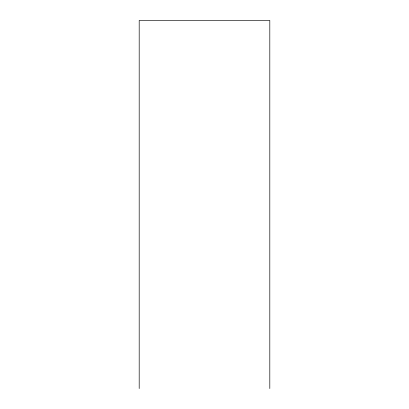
<?xml version="1.0" encoding="UTF-8"?>
<svg xmlns="http://www.w3.org/2000/svg" width="409" height="409" viewBox="0 0 409 409"><rect width="100%" height="100%" fill="white"/><g stroke="black" fill="none" stroke-linecap="round" stroke-linejoin="round"><path stroke-width="0.61" d="M269.807 388.55L269.807 20.45L139.193 20.45L139.193 388.55"/></g></svg>
